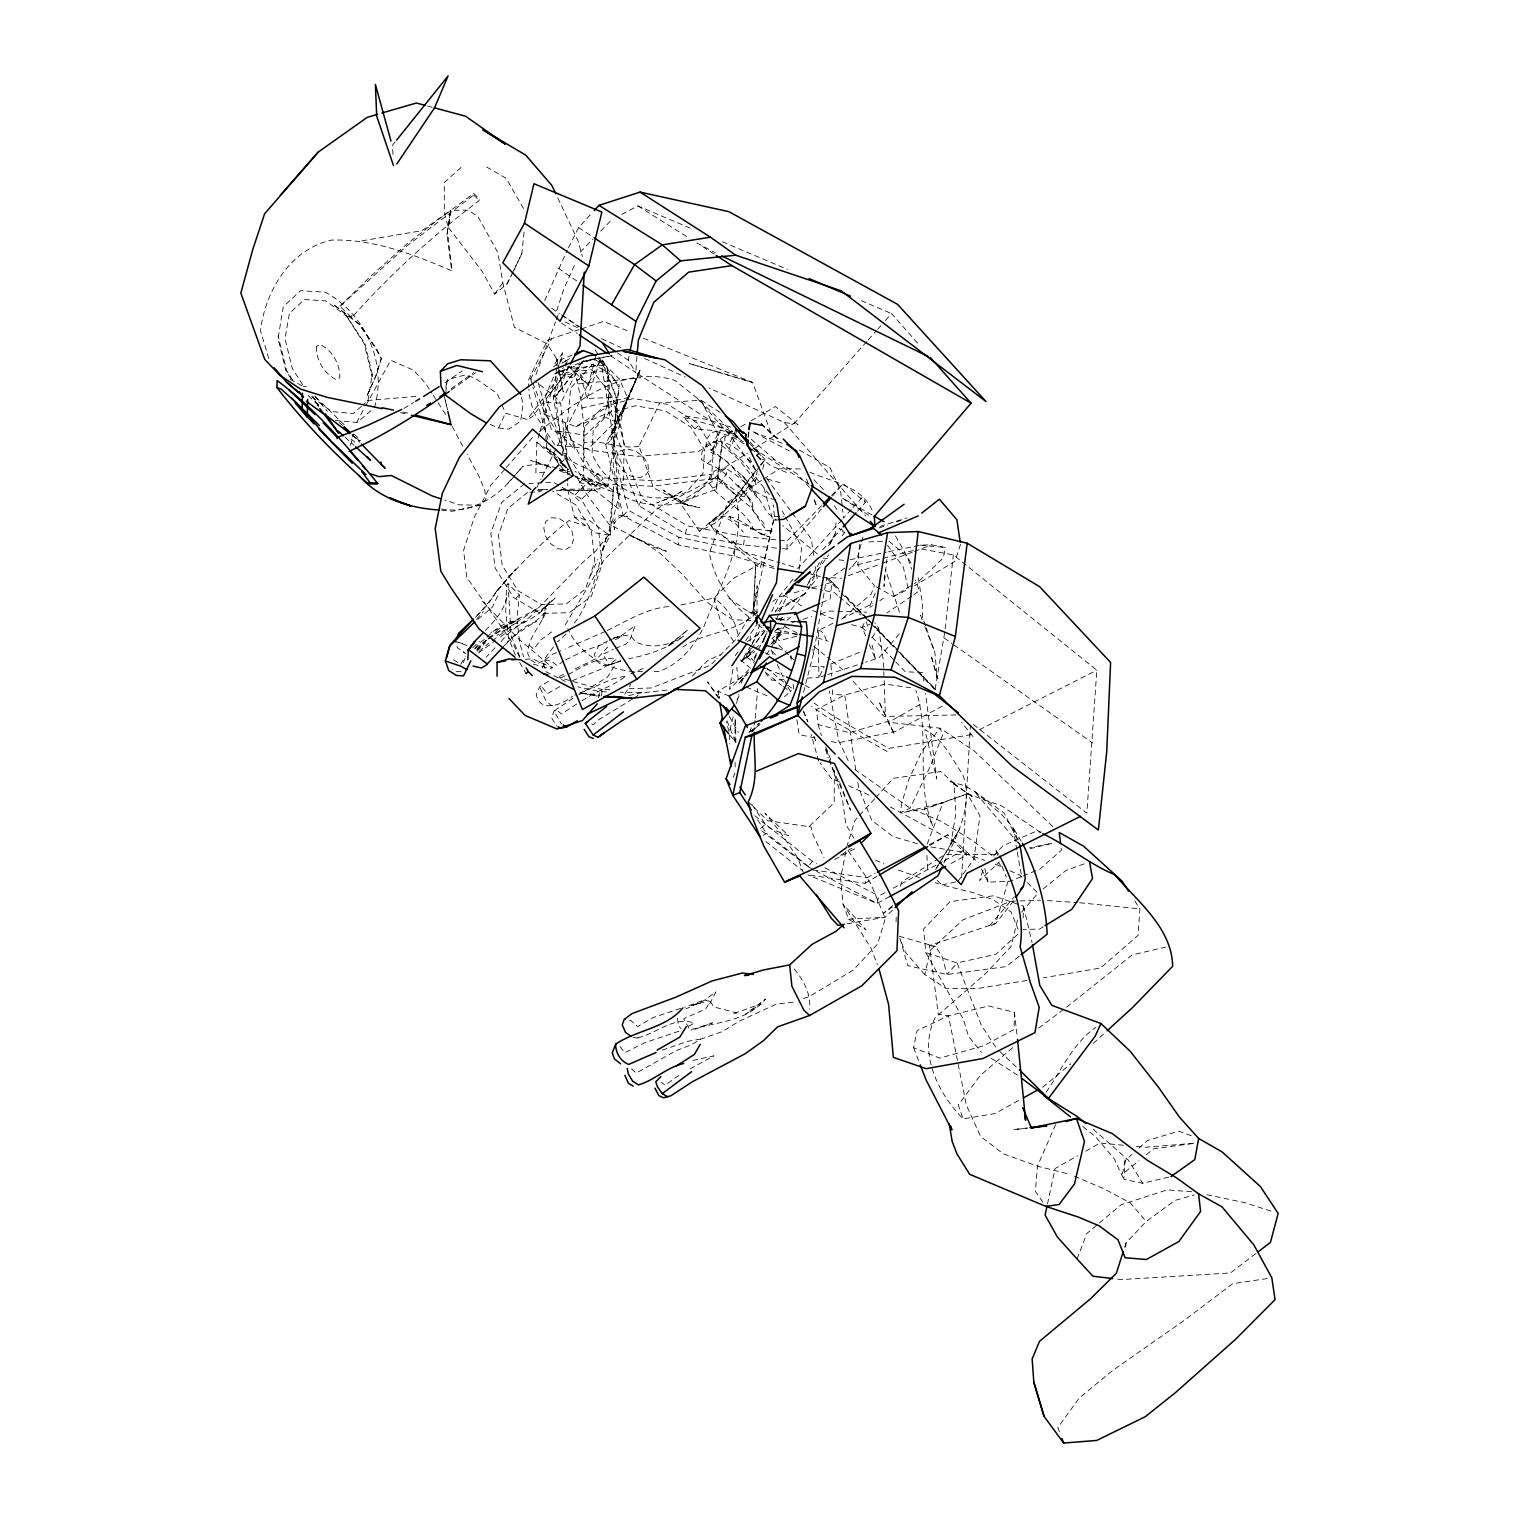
<?xml version="1.0" encoding="UTF-8"?>
<svg xmlns="http://www.w3.org/2000/svg" width="1519" height="1519" viewBox="0 0 1519 1519"><rect width="100%" height="100%" fill="white"/><g stroke="black" fill="none" stroke-linecap="round" stroke-linejoin="round"><path stroke-width="0.75" stroke-dasharray="5 3.75" d="M339.895 306.287L370.921 276.021L406.788 244.084L436.542 220.901L473.7 193.483L479.226 198.951L479.207 200.527C433.105 235.35 390.098 274.388 351.781 317.642L339.895 306.287L406.75 246.059L473.662 195.059L473.7 193.483M834.387 770.399L834.178 802.773L808.981 826.64L767.684 820.678L748.221 801.823M756.937 614.056L757.184 585.802L753.405 609.897L735.899 639.328L716.873 658.695M351.781 317.642L351.8 315.192M734.892 741.652L735.139 716.854M1014.407 1012.3L1014.065 1029.521L983.553 1045.794L939.805 1058.116L913.603 1047.692L917.096 1030.66L948.483 1015.812L988.565 1005.958L1014.407 1012.3L1017.255 1037.097M749.968 650.056L749.797 656.759L754.601 661.809M750.177 641.113L750.348 634.41M1023.141 917.913L1023.426 906.159L993.388 895.792L950.021 901.64L923.609 929.001L925.831 952.584L963.369 1019.306L968.514 1036.262L981.426 1052.42M624.233 444.668L613.334 400.37L621.157 427.617L624.233 444.668L623.341 479.757L608.72 535.011L595.467 551.207L582.745 562.429L538.903 607.562L497.036 635.246M884.343 574.866L884.02 586.562L886.811 559.429M372.231 374.149L372.136 376.693L364.275 343.826L345.952 315.136L364.959 343.636L372.231 374.149L368.073 400.427L363.117 404.813M566.853 458.681L560.644 403.219L555.27 396.744L581.834 361.883L593.435 358.921L605.037 364.94L619.467 379.123L627.594 397.731L613.904 443.719L608.056 486.232L579.517 482.795L583.182 477.175C584.625 440.89 585.309 402.858 573.005 368.263L565.334 366.345M546.384 443.396L546.745 448.01L565.695 472.257L582.916 479.112L608.056 486.232L583.182 477.175L595.619 490.694L619.315 509.53L614.568 445.637L616.296 397.313L606.499 370.579L596.018 355.275L588.271 385.408L564.973 362.642M374.396 407.719C387.611 363.744 365.414 313.844 325.351 292.199L300.572 290.699L283.293 306.686L278.053 338.395L285.876 370.636L292.009 380.225M268.768 358.541L260.508 330.686C265.255 290.945 290.338 249.002 331.712 240.078C373.617 238.882 413.795 254.527 451.713 270.781L446.966 234.932L450.63 210.306L468.308 210.192L477.934 216.533L498.023 252.895L502.808 282.781L514.371 327.307L547.125 343.769L556.827 358.94L563.207 391.959L556.827 358.94L556.524 365.68M896.039 921.691L896.229 917.248M556.41 367.921L555.783 381.402L527.226 419.453L505.409 413.149L501.802 404.434M753.139 616.296L755.721 563.967L753.595 608.872L757.867 614.17M833.039 623.227L818.323 630.518L818.874 677.436L807.216 678.139M961.622 877.659L970.394 725.36M973.356 724.506L1086.863 813.178L1096.832 670.202L953.362 554.891L920.134 548.739M830.247 544.049L835.374 533.473L836.02 522.536M1125.731 1247.232L1125.978 1243.036L1146.237 1221.447L1175.003 1200.39L1194.276 1194.959M1168.795 1177.092L1142.763 1183.263L1123.87 1179.276L1125.123 1160.573L1131.978 1154.383M1134.864 900.995L1139.915 908.875L1138.073 935.381L1100.553 968.002L1043.211 977.875M774.348 568.581L734.209 556.087L678.252 544.865L678.86 537.27L628.144 510.232L610.714 440.643L640.505 369.117L610.467 436.067L638.702 505.599L685.259 533.796L743.532 544.96L780.196 548.435M755.057 720.462L752.702 731.645M755.247 718.183L757.677 688.563M859.564 544.448L857.836 565.049L874.431 585.631L871.128 594.119L840.71 619.847M636.917 356.585L635.796 372.611L743.399 441.915M699.405 531.27L741.006 495.916L744.158 496.846L717.405 477.972L680.531 501.973L716.284 489.384L722.133 442.978L701.17 400.219L659.797 402.896L639.024 446.13L653.455 487.884L688.05 505.352L699.556 507.707L680.132 502.884L663.176 490.086L688.05 505.352L680.132 502.884L699.405 531.27L714.822 523.333L744.158 496.846L759.025 474.706M514.011 270.173L521.852 253.578L524.397 228.742M574.543 517.352L595.448 532.865L608.72 535.011L613.676 486.783L610.315 534.897L601.581 552.232L607.448 533.815L588.859 520.144L574.543 517.352L567.878 490.485L567.726 483.536M445.789 392.965L447.213 379.712L464.833 375.06L474.612 377.813L497.283 393.573L500.89 402.269M515.34 655.088L508.466 638.037L505.713 611.587L506.53 585.138L508.049 583.676L519.403 595.03L516.878 618.651L519.65 642.043L523.561 656.854M748.43 436.238L748.905 431.852M935.115 689.303L944.932 631.088M945.198 628.771L953.362 554.891M734.209 556.087L735.006 549.081L678.86 537.27M799.089 569.644L801.728 546.973L785.513 517.03M513.023 272.243L506.928 284.072L494.643 294.059L481.732 270.743L448.485 227.603L450.63 210.306L421.883 230.698L361.123 240.989M748.051 437.662L748.829 431.396M716.284 489.384L722.133 442.978M542.682 619.125L545.568 607.505L546.688 610.239C541.58 625.125 527.682 637.088 527.815 653.892L530.909 660.195L537.118 663.803L543.327 660.613L554.834 645.119M743.532 544.96L744.728 536.587L687.67 525.954L642.233 498.859L614.436 431.567L640.505 369.117M446.966 234.932L450.63 210.306M941.476 859.849L950.78 844.431L955.869 813.311L953.932 783.291L940.755 771.538L893.362 778.279L876.425 796.848M601.258 695.93L602.34 689.664L611.644 689.341M732.936 669.195L729.443 689.379L748.734 669.689M803.494 692.265L813.595 653.436L826.64 578.131L829.07 578.986L838.925 589.201M445.751 388.029L447.213 379.712M1013.61 900.938L995.761 923.381L929.495 945.54L938.286 1014.274L948.483 1015.812L966.407 1105.262L980.666 1136.535L1003.205 1153.718L1037.439 1166.174L1070.136 1174.358M610.714 355.807L635.796 372.611L628.258 360.155L629.151 355.598M845.836 851.551L840.577 878.21L843.083 904.204L848.627 919.223L865.963 929.799L843.083 904.204L871.033 948.179L877.374 964.736M598.486 697.772L599.72 691.639L602.34 689.664L559.03 677.569M1125.123 1160.573L1122.351 1174.168L1138.927 1160.725M565.486 460.162L553.372 398.396L558.973 371.092M560.834 361.978L562.695 352.883L553.068 366.155M677.417 1018.262L678.442 1025.819L681.063 1028.477M753.405 609.897L774.462 516.517L773.228 504.821M888.634 551.701L920.286 545.131L931.66 544.827L945.502 547.524L943.28 557.91L919.982 580.125L914.305 583.638M1047.464 1203.997L1055.04 1168.548L1077.541 1155.807M1027.015 980.496L978.407 988.375L946.09 988.508L924.786 974.59L930.312 950.21L962.818 919.906L1010.8 901.337L1017.673 901.052M764.551 559.22L774.462 516.517L783.576 516.327M557.492 431.149L585.423 435.212L604.258 416.7L609.784 393.041L591.897 369.706L565.979 372.649L546.024 399.003L557.492 431.149L574.733 449.415L565.296 423.25L567.233 460.352M762.747 469.181L764.987 459.649L760.62 454.428M710.303 1001.382L713.74 1006.926L736.658 1012.888L732.936 1013.819L761.057 1003.907L745.772 1014.027L765.595 998.989C746.683 1021.983 715.981 1021.812 689.873 1029.92L683.702 1018.679L705.576 1009.167L710.303 1001.382L703.81 1000.072L684.613 1007.306M885.007 892.64L878.855 895.944L877.052 903.387L807.937 874.887M733.164 716.854L729.234 732.557L726.253 721.658M736.525 703.392L738.766 694.411M741.557 683.189L743.247 676.468L717.917 691.183L719.057 698.075M1017.559 920.001L1010.932 946.66L986.059 973.128L935.172 1017.692C917.666 1052.724 938.001 1093.3 963.103 1118.895L994.926 1113.56L1019.819 1099.832M350.49 445.447L353.528 433.978M542.492 668.17L544.58 660.252L552.802 654.214L561.005 650.702M861.083 544.087L856.393 561.517L848.912 569.872M861.672 541.903L863.419 535.372M506.738 597.328C503.833 611.91 492.669 623.018 482.662 633.309M539.454 433.39L536.872 442.352L535.865 472.998L547.524 471.763M540.099 431.168L556.884 373.009M559.467 364.066L562.695 352.883M1008.008 881.286L995.761 923.381L988.869 926.628L1014.369 896.761M736.829 430.618L732.215 443.795L728.93 448.618C739.468 459.175 753.937 468.725 756.025 484.713C746.778 466.409 732.367 450.402 713.74 441.383L720.405 430.01L732.899 433.807L742.677 441.459M741.006 495.916L755.494 477.099L757.278 471.213M846.71 847.108L854.874 820.488L857.95 817.108M685.259 533.796L687.67 525.954M900.425 886.28L901.773 881.893L937.014 859.602M1124.611 1247.346L1125.978 1243.036M960.521 544.372L954.976 561.308L914.476 585.783M982.907 870.349L979.508 880.621L999.35 861.957M556.657 310.749L563.929 288.819L575.454 262.977M810.235 875.229L865.127 883.317L867.007 877.735L875.305 873.33M587.037 398.453L600.651 359.092L616.296 397.313L587.037 398.453L580.182 373.788L606.499 370.579M763.848 640.145L767 631.391M733.297 777.386L734.873 773.076M749.74 732.082L751.297 727.772M535.96 374.623L555.517 321.819M556.334 319.617L558.764 313.009M553.372 398.396L564.688 368.225M565.505 366.079L567.935 359.623L562.068 363.06L569.644 358.56M1077.085 1259.004L1086.769 1233.542L1121.25 1204.662L1167.105 1189.928L1193.44 1191.864M927.179 844.051L943.033 802.64L967.318 793.791L1001.951 806.057L1040.724 832.583M709.696 1003.888L715.829 991.926L704.132 1000.432L685.81 1008.939M759.994 624.157L747.12 657.252L754.335 663.176M776.361 619.885L778.81 613.695M779.627 611.625L787.26 595.79M568.695 366.231L555.783 398.851L563.15 457.105L604.847 477.953L655.107 480.839L714.936 473.795L746.759 453.478M463.295 662.493L465.061 658.183M546.213 441.099L543.232 401.946L554.796 373.959L563.568 367.617M544.656 300.743L567.384 249.913M875.324 593.075L868.887 608.075L872.533 605.625M1055.534 1124.649L1037.439 1166.174L1035.388 1191.447L1045.869 1206.409M590.416 575.929L597.84 559.391M497.605 595.923L492.517 607.049L476.51 620.36M754.316 659.645L757.165 653.417M763.829 638.872L766.677 632.645M490.181 424.447L498.593 427.978L505.409 413.149M865.716 636.005L862.127 627.461L864.938 621.404M943.945 862.925C956.837 835.868 973.584 805.754 963.008 775.127C951.957 758.646 943.299 739.164 924.805 729.576L936.672 778.924L925.527 693.442M771.69 611.815L778.563 597.195L785.209 595.315M678.252 544.865L623.189 515.719L605.663 444.459L639.917 371.699L610.467 436.067L614.436 431.567M730.316 441.801L735.974 429.554L728.759 431.871L724.81 437.852L724.791 443.985L728.93 448.618M808.678 588.461L823.051 558.84M506.928 284.072L510.916 275.926M511.903 273.895L521.852 253.578M536.853 487.371L541.03 478.96M542.074 476.852L556.713 447.421M557.758 445.314L600.651 359.092L614.568 445.637M568.41 247.882L578.625 227.565L592.695 212.204M754.146 657.898L757.373 651.651M758.456 649.562L767.076 632.91M737.152 699.708L739.183 695.835M579.271 329.623L551.796 338.509L530.966 378.364L545.302 414.592L555.005 428.396L567.688 461.32M638.702 505.599L642.233 498.859M569.188 366.06L562.353 377.775L532.353 416.738L527.226 419.453M775.431 612.138L784.355 595.543L801.709 605.948M356.547 422.529L363.687 409.389M819.463 562.524L806.95 585.366L828.69 554.815M828.558 545.929L835.374 533.473M365.851 405.497L390.706 360.307L413.529 370.161L425.852 383.775L432.004 393.326M565.277 624.784L604.41 559.315L657.1 508.694L717.329 476.624L734.531 494.226C749.266 539.625 719.987 583.961 704.417 625.391C695.113 645.632 680.398 663.537 659.037 671.493L652.031 671.531M774.386 644.075L785.266 624.765M950.78 844.431L959.856 828.69L939.293 863.362M935.666 869.476L938.077 865.412M624.822 694.126L630.841 684.063M936.824 867.558L940.299 861.767M751.013 645.423L741.158 661.43L753.88 651.917M752.247 643.41L760.867 629.417M460.732 664.221L465.384 656.721M614.227 666.366L607.524 677.094L578.758 694.753M766.582 654.556L770.228 648.803M771.443 646.885L781.146 631.524L772.07 638.322M1046.116 1092.199C1061.553 1069.946 1073.041 1043.135 1095.826 1027.338M574.448 623.113C593.663 597.271 598.334 563.929 607.448 533.815L610.315 534.897L608.72 535.011M735.253 655.752L739.164 650.113M745.677 640.714L757.392 623.815M871.887 637.771L878.723 628.144L874.735 622.828M842.286 535.732L845.001 531.916M957.881 881.457L973.85 859.26L979.983 815.836L967.318 793.791L924.444 809.076L903.957 812.266L943.033 802.64L924.444 809.076L932.875 825.804C914.799 782.893 930.729 734.152 915.881 690.461M494.643 294.059L502.808 282.781M755.816 470.776L723.86 511.789L708.955 523.637L760.089 568.429L762.158 561.422L754.677 566.948L733.069 578.549L713.968 598.049L680.379 605.132M759.595 466.789L723.86 511.789M760.943 465.004L764.987 459.649L758.456 467.282M754.449 644.721L741.709 661.543L754.848 651.537M755.854 642.841L765.766 629.758L755.57 642.784M749.816 650.227L741.158 661.43L753.481 650.398M584.056 360.174L555.27 396.744L534.821 380.813M474.593 648.822L478.941 643.353L485.245 638.796M793.013 579.195L778.506 597.404L772.772 601.334M395.187 141.875L392.244 145.539L393.25 156.666M812.418 861.33L765.386 824.209L759.747 829.241L807.994 866.76L812.418 861.33L816.576 863.495M747.557 672.67L738.804 683.398L736.734 667.278M770.93 644.037L781.146 631.524L773.646 637.239M791.057 609.746L809.893 587.056M811.336 585.309L817.127 578.34L815.418 566.777M501.707 649.05C513.422 631.809 534.517 626.36 546.688 610.239M566.131 634.145L557.492 641.815M751.43 731.588L758.759 722.949M752.323 731.74L759.671 723.101M899.324 633.841L878.893 657.841L865.545 662.208M782.494 548.644L787.089 549.081L821.893 508.39M832.488 496.01L843.102 483.631L865.45 502.352L857.513 511.143M497.814 590.131C519.213 564.821 542.891 541.106 568.922 520.58L584.815 525.574M476.548 619.429L483.384 611.454M1021.622 912.122L1037.895 893.248L1026.597 881.855M748.601 672.101L738.804 683.398L746.968 674.911M504.669 469.409L490.77 485.32L474.327 517.201L463.58 550.467L466.77 577.353L513.023 643.524L520.656 659.759M506.207 467.643L534.004 435.82M866.741 341.566L793.867 423.877L784.298 422.51L709.05 387.991M868.279 339.819L876.026 331.066M877.583 329.319L883.792 322.313M885.33 320.547L891.539 313.56L919.47 345.212M514.03 476.244L523.049 466.2L538.637 463.884L552.081 467.339M441.345 508.922C470.928 514.713 498.004 497.093 515.53 474.536M517.03 472.865L523.049 466.2M822.652 549.821L841.678 528.726M623.189 515.719L628.144 510.232M841.868 519.878L798.026 568.315L782.266 563.511M851.267 509.511L843.444 518.15L842.532 509.036M852.843 507.783L862.222 497.397L865.45 502.352M607.809 646.961L598.125 657.575L572.093 670.392M859.507 815.418L874.887 798.538M993.635 855.975L1003.015 845.703L1034.686 831.899L1041.369 832.07M592.505 364.256L570.65 388.104L566.872 430.048L585.84 467.491L609.556 490.675L618.043 492.574L613.201 465.592L614.436 423.345L619.22 385.085L607.638 371.965L592.505 364.256L568.847 374.642L558.821 370.237M507.992 482.89L511.03 479.586M476.795 649.221L486.384 640.505M579.517 482.795L582.916 479.112L567.233 454.143L563.131 452.928M441.649 510.213L452.681 511.257L480.289 505.219L485.985 499.124L484.751 490.276L478.922 476.225L467.074 454.314M495.042 647.721L486.232 657.062M505.352 644.74C514.125 634.942 523.808 625.505 536.739 621.556M580.258 252.211L592.866 239.205M600.727 231.078L611.758 219.685M501.308 641.474C510.859 628.372 525.479 622.828 535.846 611.018L540.973 610.258L555.157 597.992L541.524 610.828L549.783 601.581C538.315 620.246 514.447 624.157 498.802 638.398M476.909 650.094L485.32 641.474M787.089 549.081L787.032 541.03L821.665 505.58M831.558 495.441L843.102 483.631M715.297 660.309L710.531 665.151L651.138 687.974L625.581 688.848M560.644 463.162L565.6 458.263M477.023 651.119L485.358 642.936M472.713 647.853L479.434 641.322M771.576 643.733L784.563 631.201L797.285 634.828M744.12 443.757L734.095 437.871L714.576 430.637L694.999 428.833L683.759 417.459L685.297 416.016L708.177 419.605L730.62 427.029M694.999 428.833L698.322 425.681M516.08 598.182L519.403 595.03M847.07 923.818L885.045 917.229L893.476 909.273M784.507 696.746L791.285 690.423M553.562 366.933L561.65 359.395L572.416 354.99M1017.806 934.28L995.875 954.293L957.065 962.951L925.831 952.584M1093.3 1043.401L1105.357 1032.369M460.998 167.489L444.289 182.584L444.326 212.983L448.485 227.603M840.596 855.368L851.722 848.229M710.987 450.27L714.158 447.402L720.405 430.01L710.892 432.839L706.316 439.769L706.145 446.187L727.05 461.605L742.962 476.529L752 487.466L767.987 513.365L776.19 520.087M1138.851 1148.212L1147.434 1140.503L1178.82 1131.161L1192.035 1136.022M755.247 648.822L764.057 640.923M774.614 631.467L779.893 626.739M786.937 620.436L790.469 617.284M486.915 637.315C495.061 629.151 504.441 622.012 516.27 620.587L490.922 632.455M361.465 406.276L353.205 413.567L331.598 411.535L309.306 395.13M488.036 639.043L499.466 628.771L516.27 620.587M692.341 676.202L707.417 660.746L720.101 654.689M1012.66 1047.635L980.135 1075.623L958.261 1104.978L963.103 1118.895M370.94 410.681L357.098 422.51L334.351 420.402M479.093 651.366L488.7 643.353M892.621 905.571L883.64 913.09L893.343 906.425M1042.642 1087.262L1070.838 1063.775M488.491 638.872L508.485 624.309L538.903 607.562M524.492 483.726L501.593 502.447L490.846 533.245L495.137 567.954L513.346 597.404L540.517 613.429L569.283 612.708L591.385 596.359L602.056 564.29L598.391 527.966L580.486 498.232L553.391 482.169L528.935 483.479M527.549 492.403L507.764 508.58L498.479 535.201L502.181 565.22L517.903 590.663L541.353 604.543L566.207 603.935L585.518 589.011L594.821 561.441L591.385 530.682L575.929 504.954L552.517 491.055M1043.154 888.976L1065.901 870.463L1085.269 863.495M1146.294 1154.744L1153.662 1148.763L1195.928 1143.123M708.955 523.637L719.341 515.302M475.314 648.442L487.105 639.442M748.829 732.405L762.253 723.006M1019.211 956.286L1006.186 966.597L947.096 974.514L907.754 965.628L899.913 938.191M478.542 652.961L495.346 640.657M539.473 431.586C575.644 401.32 624.974 363.763 675.082 380.547L697.183 398.225L732.481 432.042M1255.909 1253.517L1230.466 1272.96L1121.288 1279.587L1114.756 1278.808M634.258 698.151L641.588 692.569L627.043 696.044M605.663 444.459L610.714 440.643M1038.692 1028.116L1064.705 1008.597M1066.566 1007.192L1132.225 954.881L1165.738 947.115M551.834 631.866L540.593 640.031L533.758 649.126L528.973 644.948M451.143 388.731L473.757 372.478M752 487.466L741.576 474.517L757.335 497.454C742.259 482.339 732.101 459.327 710.645 452.453L716.588 441.023L707.019 444.383L701.949 452.168L701.379 459.46L707.189 463.542L710.607 461.092L716.417 445.2L716.588 441.023C732.519 442.219 743.513 454.295 753.728 465.27M563.72 660.917L557.112 665.664L550.543 660.309L544.58 660.252L543.935 666.347L546.062 670.164M778.924 619.847L782.627 617.208M451.105 390.174L475.599 372.687M911.742 596.245L886.811 612.973M913.641 594.878L919.337 590.815L915.501 580.03M488.852 638.227L519.384 618.67M844.925 567.992L829.07 578.986L838.811 589.182M747.253 641.759L764.076 630.271M492.308 640.885L514.561 623.834L525.441 621.746M757.468 611.777C736.943 633.48 706.069 631.144 682.847 646.942M444.953 382.674L462.346 370.883M879.824 600.689L883.45 598.22M761.532 480.403L727.81 502.333L709.335 553.22C714.614 579.517 729.234 602.929 751.032 618.594M763.506 479.112L779.38 468.782L801.766 468.953M754.715 448.39L796.469 421.731L797.969 424.674L775.449 406.579L749.019 421.959M777.709 611.056L806.608 592.676L775.127 610.942M938.97 858.368L944.837 854.646L995.667 854.305M548.435 681.328L539.739 686.797L536.188 693.727C538.96 713.531 562.524 704.892 572.53 696.139M545.302 414.592L575.758 426.706L608.796 405.991L607.372 368.68L599.948 357.326M876.33 586.714L893.476 596.511L912.406 584.796M1043.211 926.856L1039.395 929.191L1022.876 929.343M763.411 835.26L766.506 833.38L809.209 867.026M403.883 408.402L413.7 402.44M576.726 704.019L561.46 714.006L556.562 709.943L554.036 710.968L551.625 717.841L556.486 726.101M678.879 1075.376L665.284 1085.022L661.411 1082.496M582.062 700.829C596.037 690.955 612.898 686.246 626.398 675.765L612.708 679.031L574.638 695.189M793.26 1002.122L776.152 1004.192L739.145 1021.281L722.284 1031.61L701.246 1038.939L691.297 1044.787L675.784 1050.806L636.214 1073.079L630.86 1068.256M865.127 883.317L877.241 876.216M929.742 845.494L947.913 834.861L966.597 855.121L947.856 865.222M732.747 431.434L698.17 451.561L636.784 456.365L589.163 450.023L551.321 429.478L537.194 379.009M740.873 426.706L746.987 423.136M573.024 698.246L554.036 710.968L561.441 724.031M568.258 674.436C583.106 666.841 599.075 655.088 616.581 659.398L602.037 668.797L569.207 681.917M920.115 704.398L892.659 720.044L849.292 732.709L818.114 724.563L816.462 709.487L844.697 695.056L885.045 684.006L910.622 687.784M1085.705 1151.174L1100.022 1143.066L1124.99 1145.364M565.6 659.873L583.429 651.214L606.803 642.784M632.512 699.101L598.809 719.664L593.151 724.772L589.657 722.816M690.12 1068.863L713.911 1055.838L691.563 1060.756M889.545 896.647L877.052 903.387L816.368 871.203M942.293 706.145L894.729 731.759L837.577 742.886L828.539 740.911M893.21 888.216L942.464 861.672M944.514 860.551L965.04 849.501L966.597 855.121M688.544 1026.141L694.221 1023.084C672.86 1015.489 654.955 1035.369 635.151 1038.274M834.785 859.393L856.412 847.887M929.229 844.754L947.913 834.861M621.784 214.388L637.847 205.919L692.056 228.913M607.581 641.037L598.657 645.746L594.328 654.271L596.435 660.917L602.321 665.588L609.385 664.999L620.72 660.803L609.347 664.828L602.967 654.252L613.315 649.316M559.77 686.607L547.296 693.746L542.587 687.803L539.739 686.797L545.359 699.803L550.656 705.082L553.41 705.879M979.375 729.766L1096.832 670.202M841.431 619.068L872.95 603.442M893.476 596.511L908.343 589.258L903.349 567.195L886.033 543.194M605.397 631.391L565.087 648.955M607.239 630.499C627.081 620.815 647.398 607.98 669.765 606.499M615.328 639.651L624.309 635.303L630.993 636.176L635.531 641.891C651.67 649.448 669.651 645.689 683.949 635.91C667.885 648.689 648.499 654.765 628.752 658.752M559.334 676.392L563.587 674.398M560.644 677.911L566.34 675.309M579.764 362.813L554.796 373.959L593.435 358.921L612.214 355.636L581.834 361.883L560.644 403.219L543.232 401.946M779.779 620.929L788.171 617.265M821.76 602.625L830.152 598.961L831.823 582.29L820.735 585.385M551.796 338.509L547.239 340.503L528.403 380.358L528.783 386.908M630.518 673.98L644.986 667.714M575.758 426.706L611.72 411.383L607.372 368.68M851.608 624.651L862.127 627.461L870.007 624.119M1021.167 876.767L1010.667 881.096L988.091 882.197L980.287 866.627M1023.255 875.912L1040.04 869.001L1061.42 850.184L1060.87 845.76M615.442 648.423L626.151 644.056L630.366 638.664L635.018 625.752L622.79 634.638L609.366 640.107L621.803 635.853L613.334 638.037M830.589 664.088L862.336 651.233M777.519 619.847L783.595 617.417M912.273 552.27L881.4 563.644M914.438 551.435L931.66 544.827M712.24 488.112L717.31 486.213L722.987 480.137L726.766 472.827L725.873 468.555L715.316 470.358L710.436 474.877L708.443 481.561C718.867 501.27 745.069 507.403 753.272 528.992L761.038 534.042L769.26 536.853C750.747 531.935 728.778 503.15 711.708 523.277L711.651 526.409L715.202 531.707L735.462 543.669L733.145 540.897C744.025 555.119 762.386 562.657 778.563 568.771M848.096 575.777L879.178 564.441M662.246 1050.142L687.727 1041.331L701.246 1038.939M700.848 1026.901L712.468 1022.8L691.012 1030.812M879.083 527.928L887.704 524.928M896.324 521.928L902.78 519.688M803.38 998.591L809.437 996.483L853.165 970.109L877.735 943.869L885.292 918.406L870.672 883.45L848.475 851.153M581.378 328.939L603.309 321.439L629.512 331.503M825.539 675.252L818.874 677.436L824.247 666.67L808.298 666.518M827.779 674.531L863.324 662.93M679.05 1031.211L644.246 1042.888L624.708 1052.8L619.657 1046.078M609.347 664.828L620.625 661.221M880.014 526.409L906.729 517.96M791.893 622.714L800.722 619.98M802.943 619.296L811.773 616.543M820.602 613.809L829.431 611.075L866.741 612.157M794.095 592.847L802.981 590.359M811.849 587.872L818.513 586.011M582.631 361.769L593.435 358.921M913.299 550.505L851.779 566.264M796.621 636.157L779.228 640.676L774.956 635.379M777.462 629.17L786.291 626.91M680.645 1008.407L653.284 1017.464L637.581 1026.597L630.898 1020.502L624.138 1019.458M1029.996 848.703L1052.382 843.216L1029.692 847.659M581.606 408.041L627.594 397.731M955.603 881.95L941.97 884.95L935.191 882.729M850.203 559.695L886.374 552.175M1267.226 1278.561L1232.763 1283.631L1184.877 1319.897L1111.661 1371.22L1079.136 1398.145L1057.832 1427.594L1060.338 1434.221M713.284 478.732L652.107 486.232L600.081 483.764L574.96 471.46M1027.603 1127.914L1013.648 1129.566L1026.977 1128.332M578.454 383.87L640.695 377.87M667.107 690.063L642.556 692.816L620.018 692.208M559.182 470.548L568.505 469.561L546.745 448.01L550.846 449.244M573.005 368.263L605.037 364.94M639.024 446.13C620.265 449.985 603.651 439.523 584.435 442.599M779.456 519.688L772.867 520.333L763.203 485.188M525.213 659.322L532.049 658.676L552.669 667.923L519.042 639.233L482.415 601.353M367.18 400.541L418.826 396.155M1193.63 1143.313L1145.44 1147.244L1134.085 1146.199M783.861 679.582L772.184 680.303L765.785 673.563M848.627 919.223L885.045 917.229M529.808 492.27L541.163 491.662M1019.971 900.957L1040.591 900.121M868.811 541.865L884.685 541.334M303.306 386.453L306.344 386.377M955.888 714.955L884.077 716.455L852.862 680.892M547.315 489.384L538.106 489.46L547.296 489.707M561.119 489.27L600.252 488.947L583.182 477.175M461.073 671.664L455.833 671.683L452.662 669.537M642.67 671.569C612.803 673.05 580.429 656.854 567.84 628.752M537.65 490.485L542.283 490.504M556.201 490.542L595.619 490.694L556.505 489.896M480.289 505.219L459.27 504.859L444.706 500.055M790.602 621.537L795.064 621.613M606.48 691.829L599.72 691.639L577.676 686.816M750.956 620.417L732.804 619.752L712.886 606.632L706.43 601.543L682.809 574.79L660.385 553.524L643.107 541.524L609.1 524.321L587.454 495.403L575.834 475.352M822.406 577.258L841.431 578.207M1047.483 900.577L1077.37 902.571M1079.667 902.742L1139.915 908.875M775.089 632.227L797.38 634.145M920.286 545.131L945.502 547.524M597.081 696.063L580.657 693.006L599.283 694.905M744.728 536.587L787.032 541.03M556.941 445.162L588.423 448.713L615.366 421.693L618.86 387.459L600.859 357.459M775.658 499.428C755.019 497.7 743.266 477.251 725.873 468.555L721.278 471.175L715.126 477.782L750.937 507.46L764.589 528.004L763.962 523.485L753.728 511.485L748.582 497.795L737.949 485.074L751.905 501.289L753.728 511.485M498.593 427.978L508.713 429.136L520.637 421.314L523.03 404.548L521.264 396.402M822.899 557.986L827.456 558.517M838.849 559.827L845.684 560.625M633.119 1037.496L639.138 1038.255M812.931 869.95L867.007 877.735M580.657 693.006L599.967 695.892M930.976 846.975L958.85 851.513L984.654 860.324M929.495 945.54L935.647 946.584L942.103 956.552L947.096 974.514L957.065 962.951L981.293 1025.173L996.578 1048.471M808.981 826.64L811.108 827.001L813.064 835.013L823.944 857.457M818.323 630.518L821.114 631.031L824.437 635.056L827.494 643.486M775.962 618.594L784.488 620.151L775.487 618.081M811.716 587.986L822.918 590.226M825.14 590.682L834.102 592.467L837.634 595.467M402.649 412.048L409.484 413.472M1206.883 1194.694L1244.934 1202.725L1273.738 1211.972M814.981 737.968L799.146 734.531L796.848 719.246M400.275 412.674L407.054 414.193M683.759 417.459L727.962 429.554L738.538 437.377M728.759 598.106L748.487 611.872L755.247 613.429M776.266 629.227L784.563 631.201M561.043 469.637L567.764 471.346M533.264 664.164L551.644 668.911M777.576 648.48L786.538 650.891M427.58 106.007L432.042 107.222M767.228 479.017L780.044 482.624M807.785 573.138L820.317 576.669M761.038 534.042L764.399 534.992L767.285 530.739L773.228 531.08L750.462 528.65L755.778 529.846L730.468 519.023L730.715 516.707L726.519 518.074L735.386 523.504L743.304 532.049M748.487 611.872L754.791 613.657M899.229 936.255L935.647 946.584M917.457 843.672L893.058 836.627L871.716 820.26L858.767 787.943L857.627 781.165M559.467 374.035L579.65 379.864M458.073 642.29L465.498 644.455M556.903 468.099L530.701 460.447L551.587 467.833M559.087 468.744L570.005 471.934M735.006 549.081L780.025 562.827M817.298 637.847L828.254 641.265M919.413 877.564L897.121 869.571M466.979 645.556L455.567 641.303L457.409 647.74L465.422 653.322L460.656 649.866M809.817 472.124C832.678 482.434 863.665 486.137 873.197 512.909M782.171 443.282L752.038 431.377L789.405 451.01M559.998 470.909L572.929 476.074M575.093 476.928L609.556 490.675M643.429 338.167L752.683 382.465L771.234 433.902L778.791 439.769L759.785 422.339L771.234 433.902L780.975 440.415M767.228 669.119L784.431 676.069M707.189 463.542C726.671 469.618 737.778 487.998 751.905 501.289M812.665 610.467L834.577 619.467M839.931 782.076L831.311 778.469L819.918 762.766M848.57 785.684L871.906 796.393M746.399 687.082L768.101 696.234M722.398 241.806L787.45 269.395M861.178 300.667L891.539 313.56M1074.408 1176.181L1104.313 1188.959L1130.345 1202.953L1146.237 1221.447M729.158 696.044L717.917 691.183L719.702 697.715M875.419 860.115L884.096 863.893M786.31 472.409L770.304 465.384L762.538 459.099M843.121 530.378L839.039 528.574L844.374 532.713M995.325 864.178L1001.534 866.969M1009.812 870.691L1020.141 875.343L1024.983 880.223M604.258 416.7L615.366 421.693L608.948 409.522L608.796 405.991L611.72 411.383M564.992 321.914L580.049 328.807M601.543 338.68L620.91 347.547M644.55 358.408L685.411 377.149M765.101 652.752L769.222 654.746M696.708 242.888L715.354 252.8M799.393 450.08L830.115 467.719L840.558 490.732L842.286 506.738M545.929 671.664L565.391 681.537M566.606 467.358L558.232 463.238L553.543 452.434M824.874 867.824L878.855 895.944M785.057 626.644L797.285 633.081M807.994 866.76L814.26 870.102M289.939 379.142L304.427 387.174M872.001 514.941L842.039 497.966L869.077 515.454M805.146 685.354L810.785 688.544M887.134 751.468L828.33 717.955L811.469 706.221M890.191 806.912L957.748 843.482L978.35 862.735M486.555 166.976L506.169 178.293L523.694 208.862M991.242 1058.325L1018.319 1075.642M453.573 659.835L458.947 663.119M701.17 400.219L721.468 413.339M637.847 205.919L688.848 237.951M753.348 448.333L809.133 484.257M565.903 467.51L556.258 454.846L536.872 442.352L564.992 466.542M702.594 246.572L714.31 254.186M578.625 227.565L592.125 236.508M562.543 315.515L579.555 326.775M561.555 323.148L577.296 333.61M617.208 352.75L628.258 360.155M787.488 685.221L793.146 689.018M813.937 703.012L832.83 715.715L888.786 748.373L971.666 734.55L973.261 737.019L961.679 722.303M551.587 308.243L559.41 313.579M561.365 314.908L578.986 326.908M558.195 268.198L577.258 281.281M783.348 686.645L790.848 691.867M944.172 637.999L951.881 643.467M953.818 644.816L1092.655 743M546.745 448.01L556.258 454.846M953.932 783.291L973.698 797.608L949.964 781.582L963.919 785.494L974.078 791L1004.192 813.045L1019.99 845.134L1012.755 827.039L1001.553 814.431L974.078 791L1018.452 843.33M817.355 553.922L782.76 525.479M347.946 317.034L325.807 300.876L304.37 299.547L289.445 313.37L285.002 338.585L292.275 368.49L304.446 387.516M854.836 769.449L910.071 808.184L940.641 821.076L972.027 840.216L995.875 858.444M351.971 435.137L359.452 440.871L352.731 434.738M1082.8 1126.585L1095.18 1136.345L1114.092 1158.579L1123.87 1179.276M765.823 841.507L802.45 870.539M1093.129 1129.244L1128.37 1160.117L1142.763 1183.263M813.918 646.448L830.551 659.816M832.412 661.297L843.501 670.221M754.848 815.741L771.386 829.108L788.551 835.697L764.949 813.216L779.209 830.722L797.722 857.817L803.285 872.533M765.196 672.044L781.469 685.335M740.285 659.854L750.329 668.056M766.43 667.961L783.975 682.335M351.079 438.991L357.193 444.042M888.957 541.201L907.071 556.315L911.666 569.264M839.399 596.967L860.57 614.91M758.228 624.708L763.601 629.284M734.171 433.656L740.816 439.333M813.842 479.757L824.855 491.131M345.193 437.339L353.908 445.219M339.307 422.491L342.667 425.548M794.171 969.027C803.532 979.831 811.241 994.413 809.532 1009.167M1052.648 826.507L974.533 751.183L940.128 728.19L888.026 722.171L894.463 734.228L878.893 701.455L885.387 715.373L884.172 680.569M809.456 487.371L796.753 473.624L773.133 458.776L776.209 461.092L751.013 438.953M344.186 424.712L314.965 396.402M354.288 434.187L360.668 440.643M352.047 434.605L359.908 442.409M999.844 1051.509L1017.692 1068.256M862.127 627.461L865.469 630.651M788.437 654.879L772.658 638.853M790.127 656.493L793.488 659.702L790.81 655.695L791.266 661.923M937.242 880.412L941.97 884.95L973.565 892.792L993.236 899.704L1011.084 911.989L1018.167 929.381M308.224 395.548L319.844 406.94M473.662 195.059L479.207 200.527M752.076 448.959L755.057 451.921M753.139 447.554L761.057 455.586M754.43 448.902L758.873 453.459M826.64 578.131L839.855 591.669M841.507 593.359L863.001 615.366M864.653 617.056L869.609 622.125M871.26 623.815L894.387 647.512M896.039 649.202L935.685 689.816M845.494 596.018L866.855 618.138M868.507 619.847L873.425 624.955M875.077 626.644L898.09 650.474M899.723 652.183L935.875 689.626M871.982 637.126L894.083 660.157M895.659 661.809L905.134 671.683L922.83 672.651L924.33 684.215M845.305 595.98L866.4 618.062M868.033 619.771L872.893 624.86M874.526 626.569L894.007 646.942M900.501 653.74L934.603 689.417M697.183 398.225L731.361 437.168L756.462 471.422L747.386 453.801M749.285 442.94L757.278 451.694M772.544 651.499L775.431 654.784M784.298 422.51L865.602 515.928M924.786 974.59L905.476 952.375L900.178 939.274M318.534 405.155L315.363 401.491L318.42 406.75M750.405 442.238L759.158 452.681M558.973 458.111L565.79 466.295M314.661 396.022L327.363 411.402M730.164 735.538L735.899 742.601L735.405 717.101M755.494 477.099L769.582 494.966M766.601 478.295L791.038 511.39M792.386 513.232L811.317 539.055L814.051 557.549M719.455 698.341L707.607 681.879L718.639 698.474M580.182 373.788L588.271 385.408M752.019 804.69L765.386 824.209M757.582 819.785L766.506 833.38M998.344 862.222L1002.046 867.881M594.992 349.75L598.714 355.427M834.387 505.77L836.779 509.435M733.639 641.436L720.576 621.366L713.968 598.049C726.841 606.689 736.81 622.068 738.291 637.657M433.238 395.244L436.94 400.978M438.175 402.896L446.795 416.282M554.701 444.915L533.606 412.086L529.258 395.662L528.897 389.111M998.629 854.419L995.211 849.064L997.774 855.501M292.711 380.092L286.559 370.465L278.148 335.87M312.553 396.098L318.762 405.82M895.488 535.941L911.362 563.758M1021.243 841.222L1012.755 827.039L1016.838 849.805M609.784 393.041L617.398 406.01L618.233 420.82M519.65 662.493L526.125 673.601M853.887 838.279L845.817 824.342L842.475 799.469L829.792 759.842M786.728 684.974L777.196 664.354M787.886 687.025L791.361 693.12M729.253 716.095L738.386 732.5M519.859 656.55L511.106 635.531L508.049 583.676M782.266 511.03L784.431 515.036M452.13 426.288L462.801 446.32M848.191 760.601L838.697 740.55L829.355 690.879M557.796 197.964L578.359 241.521L582.309 256.502M547.941 439.466L532.922 387.174M829.013 760.013L850.602 810.14L838.507 779.475M869.305 644.569L875.59 659.531L871.26 641.683M803.437 711.158L807.804 721.601M771.12 649.866L773.722 656.075M803.456 711.272L807.823 721.791M726.955 720.822L735.899 742.601M1002.046 866.248L1006.3 876.976M830.741 759.766L825.558 746.626L829.089 757.639M922.204 619.6L920.514 615.233L921.976 619.03M924.9 626.644L934.888 652.411L937.185 678.082L931.09 655.354L938.894 682.392M899.476 612.271L885.444 569.473M913.603 1047.692L919.413 1062.692M806.456 478.922L808.849 485.339M925.546 625.828L922.432 616.98L922.66 605.625L918.046 575.663M926.324 628.05L934.888 652.411M818.646 761.019L811.165 734.55M818.114 724.563L821.437 735.652M825.425 748.962L828.083 757.829M530.416 378.022L532.296 384.877M1023.426 906.159L1032.047 942.539M866.419 621.632L867.501 626.094M444.289 396.326L447.478 409.484L445.314 400.674M984.806 868.526L988.091 882.197M754.468 611.758L755.266 615.67M1017.255 852.083L1021.338 874.849M812.817 648.974L813.595 653.436M855.729 769.867L844.697 695.056L832.583 694.43L832.374 689.854M878.723 628.144L883.507 662.018L884.077 678.252M447.213 228.704L451.997 269.566M830.969 664.942L831.766 676.126M793.184 684.48L793.583 689.075M926.875 855.368L927.824 871.355M729.367 734.816L729.861 743.892M567.441 469.618L567.688 481.219M735.101 762.405L735.158 767.038M316.503 346.446C315.857 359.775 324.344 374.225 336.553 379.75L339.781 377.699C340.351 364.408 331.996 349.807 319.731 344.338L316.503 346.446M584.473 427.124L583.201 454.029C599.663 495.137 650.891 516.536 691.62 499.029L711.557 477.023L713.493 449.567L697.373 423.212L668.151 404.529L633.537 398.548L602.891 406.826L584.473 427.124M593.188 430.447L592.068 453.706C606.309 489.365 650.873 508.068 686.075 492.289L702.917 473.662L704.626 449.89L690.727 427.105L665.474 410.946L635.569 405.763L609.1 412.921L593.188 430.447M901.887 802.697L900.349 812.76L910.071 808.184L930.084 766.81L942.767 734.493L940.128 728.19L921.843 751.316L908.59 780.082L901.887 802.697M381.402 358.332L376.218 375.231L366.649 396.554L375.573 376.731L381.193 358.94L375.535 348.212L358.769 324.003L333.193 304.37L359.49 324.269L376.427 348.554L381.402 358.332M573.631 539.074L571.467 545.948L565.865 549.498L558.365 548.758L550.941 543.935L545.606 536.359L543.783 528.023L545.948 521.226L551.549 517.694L559.068 518.397L566.492 523.163L571.809 530.739L573.631 539.074M614.473 522.669L614.018 523.922L617.189 518.928L622.296 516.023L621.157 516.27L627.974 516.688L620.132 515.188L616.182 517.656L613.562 521.492L614.568 529.599L614.473 522.669M496.428 591.328L488.226 604.106L475.029 617.701C490.048 602.568 500.928 584.15 515.947 568.96L496.428 591.328M648.556 470.985L644.967 476.131L638.113 477.858L629.815 475.751L622.277 470.32L617.53 463.086L616.866 455.909L620.455 450.763L627.347 448.997L635.72 451.067L643.221 456.478L647.91 463.789L648.556 470.985M597.802 473.32L573.973 495.821L579.385 501.213L603.214 478.694L597.802 473.32M687.404 630.195L667.657 646.372L687.404 630.195M681.917 491.188L673.24 496.618L656.74 502.846L673.126 496.618L681.917 491.188M695.949 1003.983L691.601 1005.559L703.981 1002.141L695.949 1003.983M719.114 372.326L689.189 363.516L752.683 382.465L719.114 372.326M666.252 551.226L653.778 547.22L629.455 535.315L666.252 551.226M815.703 740.74L813.956 736.525L815.703 740.74M816.026 504.612L813.633 498.175L816.026 504.612"/><path stroke-width="1.5" d="M497.074 676.202L497.074 662.265L508.903 658.961L520.656 659.759L543.327 673.62L574.448 689.759M756.918 616.41L756.861 623.474L755.665 617.625M754.278 732.405C753.424 756.12 759.481 779.342 748.221 801.823L751.81 816.349L763.772 846.007L784.563 882.197L800.19 875.817M307.673 399.478L307.294 417.25L302.053 410.946L302.452 393.174M276.952 387.535L277.142 380.585C315.344 408.763 347.547 446.605 377.718 483.517L367.636 483.365C334.826 454.124 303.705 422.434 276.952 387.535L281.091 389.054L296.585 402.896L319.294 425.453M337.18 438.668L337.218 437.491L368.092 425.187L401.775 409.389M584.283 272.091L579.973 346.047L570.271 364.066M747.785 439.732L747.481 445.029L776.968 503.985L779.703 522.783L780.139 548.359L776.399 582.84L760.013 614.341L738.348 642.955L710.322 669.936L667.031 694.221L631.847 698.265L604.258 696.537M381.117 462.042L380.965 464.377L385.067 468.27L361.389 444.042M637.126 354.25L638.36 340.161L653.778 302.376L688.62 272.167L731.911 265.616L971.059 403.2L874.317 516.365L874.887 526.599L811.127 485.529M747.956 440.624L747.481 445.029L745.506 435.118M749.152 429.649L749.854 423.06L762.177 425.339M890.969 669.803L939.35 695.645L1012.129 766.146L1098.389 830.02L1106.743 751.62L1110.598 662.455L1039.68 586.714L967.185 543.232L918.198 531.536L908.267 617.436L890.969 669.803L860.589 668.569L823.374 682.677L797.152 702.936L797.551 715.107L835.203 754.108M761.133 721.373C785.988 696.575 797.779 660.955 801.614 626.663L795.747 612.556L769.487 615.404L763.335 625.41M749.076 429.326L749.854 423.06M939.35 695.645L955.356 636.461L967.185 543.232M918.198 531.536L887.571 532.656L874.526 614.796L860.589 668.569M823.374 682.677L836.304 625.752L850.773 543.517L887.571 532.656M1032.464 944.799L1039.812 985.451L1051.832 1005.331L1100.933 1023.521L1130.364 1051.452L1158.864 1087.794L1179.276 1116.902L1198.643 1138.453L1194.807 1159.605L1170.959 1176.579M797.285 621.651L806.19 621.822C810.443 649.942 800.608 679.487 789.823 705.405L770.133 717.974M630.062 351.041L635.929 321.42L656.094 280.958L680.645 260.85L735.747 255.211L841.241 290.832L986.002 401.548L897.577 304.351L728.873 211.673L640.069 192.097L598.961 205.369L594.271 210.495M751.221 810.064L739.753 792.576L751.81 735.804L798.69 714.955L745.297 737.19L732.785 795.367L760.335 837.14M1047.009 1206.219L1045.11 1215.086L1057.452 1237.093L1077.085 1259.004L1092.958 1276.226L1112.573 1278.561M797.152 702.936L811.64 642.29L825.368 566.986L850.773 543.517M524.492 223.179L533.966 183.723L601.866 212.071L588.821 265.958L560.055 321.268L502.846 262.768L524.492 223.179L588.821 265.958M1016.059 897.254L1023.388 886.223L1025.325 878.286L1019.99 845.134M802.298 696.841L797.551 715.107L802.981 707.208L819.178 691.942L851.95 676.411L894.786 677.227L934.28 693.974L958.47 712.867M470.814 660.86L463.561 675.841L456.478 675.48L448.751 670.563L445.39 660.974L449.491 646.278L474.725 621.841M759.424 658.98L766.354 645.48L770.627 631.847L770.57 621.138L775.013 621.233M1123.225 1251.675L1116.37 1273.245L1090.699 1298.612L1039.509 1341.353L1032.142 1358.935L1033.831 1382.214L1044.066 1416.373L1063.661 1443.05L1096.737 1440.449L1145.212 1416.733L1175.212 1392.828L1235.403 1339.454L1275.049 1299.637L1271.84 1277.878L1253.821 1244.839L1221.979 1206.845L1198.567 1193.763L1175.991 1177.51L1147.282 1160.25L1112.288 1133.611L1076.439 1118.459L1031.42 1127.914L1022.686 1107.826M739.753 792.576L732.785 795.367L726.082 778.696L745.316 725.854L798.671 706.183M779.456 519.688L783.861 519.27L805.393 506.15L813.045 485.396L799.469 455.358L783.177 439.01M456.346 639.29L458.681 633.214L473.415 619.296M760.848 621.936L772.582 594.745M1100.933 1023.521L1095.123 1036.262L1048.395 1098.503L1021.964 1078.509M941.97 867.216L937.982 875.779L895.299 905.096M730.715 759.766L731.095 766.582L726.215 741.747L720.12 723.158L722.607 717.841M482.662 633.309L473.89 642.176L467.928 650.702L474.953 641.531L468.479 649.6L467.719 659.683M799.203 646.638L751.108 672.727L775.962 623.227L769.487 615.404M682.866 1007.951C666.025 1028.173 636.879 1029.92 615.67 1044.104L612.271 1052.857L614.398 1058.857L620.663 1063.851M747.424 727.563L729.158 696.044L756.747 681.803L766.336 663.006M728.721 733.772L720.12 723.158L734.133 705.519M742.202 690.044L754.24 668.664M700.183 1044.331L694.449 1054.395L676.677 1065.825M635.929 321.42L611.568 304.825L634.562 264.61L662.303 244.863L710.455 237.211L735.747 255.211M789.443 591.992L793.829 584.416L810.273 571.828L798.178 582.897M686.322 1026.559L679.771 1037.173L657.081 1050.104M731.873 665.797L746.607 643.79L763.051 651.765M396.839 163.919L434.434 108.058L448.067 75.95L396.649 140.052M377.642 114.267L367.066 117.457L318.268 152.052L264.629 213.761L252.667 249.781L240.837 293.11L264.724 359.395L279.705 375.117L300.496 389.073L327.155 397.351L382.199 408.649M785.722 593.948L793.829 584.416L809.494 587.549M823.412 506.624L830.988 497.776M1020.388 889.735L1023.388 886.223M502.219 648.024L487.2 663.955L468.479 649.6M280.255 195.362L318.268 152.052M597.233 703.886L582.442 720.519L557.055 729.006L525.099 715.43L509.036 698.55M843.254 526.96L855.938 512.89M485.966 422.7L470.358 413.472L445.561 395.168L440.966 386.13L440.396 371.339L447.687 363.725L460.846 359.756L490.447 360.8L520.827 394.37M660.879 1076.591L655.752 1081.851L657.575 1087.015L662.284 1093.642L667.619 1096.718L671.056 1095.674L692.113 1081.908L745.335 1053.635L763.544 1040.591L777.519 1026.901L809.57 1015.508L861.748 985.831L896.932 950.761L898.621 910.735L881.001 876.197L859.849 840.918L848.589 846.064L870.938 833.38L850.811 799.431L834.425 763.468L798.519 753.538L756.462 771.196M823.298 503.89L829.906 497.131M598.011 737.304L603.632 733.24L598.011 737.304L593.188 735.006L585.271 723.329L606.708 706.411M861.254 843.045L870.938 833.38L848.532 847.013M535.846 487.599L532.542 490.846L528.232 504.156L573.347 475.542L566.568 460.428M540.802 482.7L558.992 464.776M794.836 580.98L817.336 558.897L834.254 546.498M526.125 673.601L528.232 671.607L526.144 667.847M758.873 453.459L756.747 455.453L760.753 459.46M895.166 907.678L912.046 891.767M748.905 975.198L744.443 975.521L763.715 969.919L789.671 964.907L811.981 944.381L835.925 931.337L844.203 924.141M473.282 619.296L450.099 645.024L446.586 657.708M786.082 593.948L792.994 587.644M1107.085 1030.793L1132.965 1007.154L1172.687 966.255C1171.814 927.862 1137.769 901.583 1114.68 874.716C1089.123 863.836 1067.743 845.741 1042.793 833.722M751.108 672.727L769.525 656.74L791.456 670.563M662.284 1093.642L691.639 1071.673M636.879 679.221L700.126 628.334L643.847 577.163L594.916 616.011L553.562 638.018L582.423 709.525L636.879 679.221L594.916 616.011M1021.072 954.824L1047.142 934.204C1045.907 902.913 1036.395 870.995 1022.439 843.254M593.188 735.006L623.436 711.879M921.691 513.137L939.388 499.2L956.894 519.764L960.179 542.131M1257.732 1252.131L1270.435 1242.409L1278.163 1213.396L1260.39 1186.529L1222.263 1152.029L1198.643 1138.453M838.013 543.745L847.431 536.872L872.666 527.606L881.723 535.163M869.741 529.049L904.109 504.232M846.767 847.355L823.222 864.387L784.563 882.197L798.861 875.4M439.845 396.858L445.485 392.794M449.225 391.522C417.649 414.288 384.573 435.156 349.085 451.314M678.025 687.784L621.955 720.765L600.366 735.462M439.162 386.585L423.535 396.478M426.687 405.459L430.447 403.01M557.986 726.804L561.005 728.228L566.758 726.917L577.41 720.728M1045.11 925.679L1071.787 909.311L1092.522 878.571L1089.56 861.938M415.674 401.244L419.605 398.87M487.447 664.354L481.447 667.98L473.093 666.119M575.549 355.104L583.182 350.566L596.018 355.275M879.254 875.039L927.71 846.672M790.051 515.112L805.393 506.15M587.378 714.234L621.043 698.17M585.271 723.329L587.91 721.848M1023.977 1097.553L1038.483 1089.541M889.545 896.647L945.767 866.343M877.374 872.229L925.09 846.956M1080.56 816.33L967.109 873.14L961.223 884.685L838.469 757.506M878.134 533.017L918.141 515.928M794.475 614.511L819.652 603.537M574.562 354.098L583.182 350.566M771.31 717.765L777.728 715.164M782 713.417L799.108 706.43M656.018 1052.515L628.695 1064.42C620.663 1061.458 615.366 1052.534 615.67 1044.104M683.702 1063.49C667.069 1067.154 654.442 1080.313 638.493 1084.87L632.645 1081.167L628.315 1073.933L627.233 1068.389M440.396 371.339L456.915 365.452L482.415 371.699M873.349 528.536L853.317 534.878L849.235 533.074M381.877 112.995L416.415 103.026L425.358 105.419M1065.977 1121.554L1076.439 1118.459L1084.471 1141.51L1074.465 1184.004L1059.123 1204.51L1045.869 1206.409L969.654 1174.301L957.008 1153.946L952.204 1141.623L949.261 1124.117M836.304 625.752L874.526 614.796L908.267 617.436L955.356 636.461M667.619 1096.718L663.442 1097.8L658.904 1095.655L654.917 1088.155M745.297 737.19L751.81 735.804M761.779 622.923L770.57 621.138M842.608 924.596L838.146 925.375L831.406 918.387L816.235 894.596M497.074 662.265L505.58 660.917M511.941 659.911L516.194 659.246M1031.42 1127.914L1046.762 1125.826M1029.939 1127.649L1046.23 1125.731M445.39 660.974L461.263 666.366L467.111 669.841M673.809 689.322L705.481 690.784L728.664 711.139L726.044 707.474M370.731 483.536L377.718 483.517L367.636 483.365L370.731 483.536L361.845 471.725M604.03 696.499L631.847 698.265L613.239 696.348M803.342 572.853L778.563 568.771M799.602 634.334L812.912 636.48M439.447 510.004C410.13 508.333 378.744 498.669 359.225 475.713M753.386 974.42L742.43 973.014L711.974 980.989L676.411 996.958L631.942 1013.629L624.138 1019.458L622.239 1024.907L625.6 1032.54L631.239 1036.262M775.962 623.227L801.614 626.663M382.161 407.757L393.554 410.13M770.038 627.765L765.899 626.777L769.753 631.619M411.478 415.257L451.181 424.807M543.327 673.62L547.808 674.759M416.035 415.219L450.953 424.485L447.877 411.497M766.354 645.48L777.576 648.48M797.76 653.892L804.481 655.695M434.282 107.811L465.555 116.204L505.257 144.134L482.89 129.78L525.764 155.147L551.91 185.508L555.821 193.805M440.529 498.688L432.212 495.953L391.37 475.504L378.896 476.643L370.864 473.966M1045.869 1206.409L1078.338 1217.08L1099.186 1225.852L1117.984 1239.808L1125.104 1257.751L1146.351 1259.498L1178.877 1241.536L1200.599 1211.459L1198.567 1193.763M399.991 502.257L410.776 506.017L389.718 497.909L397.94 501.384M593.34 738.424L588.992 736.791L584.131 729.329M760.772 666.518L765.063 668.246M786.595 676.942L803.266 684.291M738.044 640.221L746.607 643.79M776.798 699.898L789.823 705.405M809.133 278.585L850.336 296.072M721.753 255.914L928.204 356.49M563.207 725L566.758 726.917M633.195 1086.066L628.486 1083.408L624.879 1075.319M873.995 516.08L884.001 521.739M598.961 205.369L662.303 244.863L680.645 260.85M640.069 192.097L710.455 237.211M716.265 255.458L731.911 265.616M594.062 237.78L634.562 264.61L656.094 280.958M579.252 334.902L606.784 353.186M786.823 444.326L796.564 450.858L798.899 457.314M580.942 328.237L615.366 351.516M582.973 285.211L611.568 304.825M725.285 416.016L732.899 421.352L743.114 433.542M514.979 657.157L479.055 628.942L450.573 587.169L440.814 571.239L435.212 528.555L442.352 493.276L459.441 457.314L499.409 406.864L551.511 370.484L587.986 355.883L627.803 349.56L657.632 358.408L623.132 351.231L664.847 359.775L702.101 385.541L747.5 443.111M306.268 401.263L322.863 413.434M741.044 435.023L747.69 441.175M327.629 416.51L350.092 433.693M530.739 489.441L500.093 465.592L532.58 429.193L562.125 455.206M1085.857 1123.452L1076.762 1116.237L1048.395 1098.503L1019.325 1069.794M1043.857 1095.712L1070.42 1116.826M732.12 709.392L740.664 716.55M756.747 681.803L778.791 700.658M274.236 367.807L286.294 381.877L298.597 392.453M286.294 381.877L303.477 396.668M366.003 474.631L331.085 441.251L291.61 397.978M289.351 390.364L315.079 414.649M338.224 431.035L343.446 435.763M355.655 446.795L370.522 460.352L367.37 456.763M746.645 434.985L743.74 432.345L735.974 429.554L736.829 430.618M344.357 427.086L349.389 431.681M809.57 1015.508L803.912 1010.23L791.874 986.192L789.671 964.907M343.921 426.991L348.8 431.548M528.232 671.607L532.277 675.594M352.256 463.314L318.838 429.023M720.12 723.158L724.677 727.848M746.968 445.143L751.848 450.289M323.167 422.681L337.446 437.738M305.965 415.333L314.015 423.877M930.35 357.535L971.059 403.2M844.032 927.786L799.621 875.874M350.073 451.428L357.914 460.295M811.089 488.89L842.513 522.327L850.868 535.751M295.256 403.143L301.37 410.111M870.254 521.264L874.887 526.599M757.203 615.29L770.855 632.948M325.237 413.776L338.851 433.371L319.787 408.649M362.623 465.611L365.357 469.257M739.981 787.146L745.335 794.95M726.082 778.696L729.974 784.526M1128.541 891.14L1122.218 881.267L1083.617 846.216L1059.237 832.507L1060.604 843.558M999.768 856.184C1013.857 881.628 1025.116 917.989 1020.084 946.603L1030.433 982.736L1039.205 1007.382L1034.952 1032.616L982.964 1058.515L926.191 1068.673L893.362 1057.357L888.596 1004.42L878.969 968.875M602.454 342.895L609.537 353.965M299.357 391.712L303.04 397.446M723.538 705.841L728.114 714.044M920.229 1064.838L926.02 1079.838L951.862 1129.965L950.628 1125.826M1062.009 1438.626L1063.661 1443.05M393.478 165.533L376.712 116.166L375.383 84.418L390.991 141.02M1033.831 1382.214L1044.066 1416.373M1024.641 1116.123L1025.629 1120.281L1017.521 1039.338M719.797 702.67L722.455 718.772M723.955 727.962L726.215 741.747"/></g></svg>
